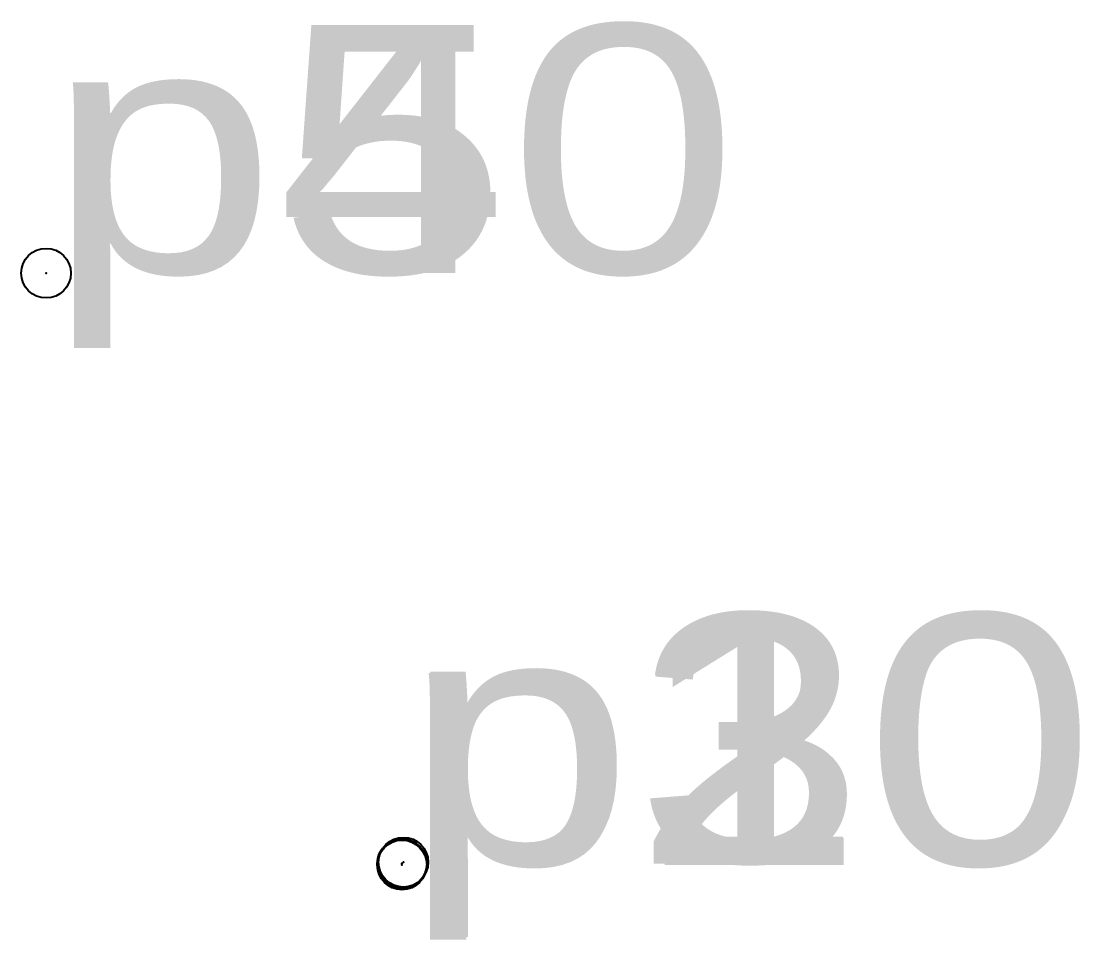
# Model space of a CAD drawing. Header units: metres. Extents: x 534963 to 552104, y 1835463 to 1852902.
# Drawn here: x 551969.89 to 551977.56, y 1839005.67 to 1839012.33 of the extents above; entities that cross this region are included whole.
import ezdxf

# ---------------------------------------------------------------- set-up
doc = ezdxf.new("R2010")
doc.units = ezdxf.units.M
doc.header["$LTSCALE"] = 0.72
doc.header["$PDMODE"] = 32
doc.header["$PDSIZE"] = 0.36
doc.layers.add('12', color=7, linetype='Continuous')
doc.layers.add('7', color=7, linetype='Continuous')

msp = doc.modelspace()

# ---------------------------------------------------------------- linework, layer by layer
at = {"layer": '7'}
for p in [(551970.07, 1839010.5), (551972.66, 1839006.23), (551972.65, 1839006.22), (551972.65, 1839006.21)]:
    msp.add_point(p, dxfattribs=at)

# ---------------------------------------------------------------- texts
at = {"layer": '12', "width": 1.25}
for s, p in [('p40', (551970.07, 1839010.5)), ('p50', (551970.07, 1839010.5)), ('p20', (551972.65, 1839006.22)), ('p10', (551972.65, 1839006.21)), ('p30', (551972.66, 1839006.23))]:
    msp.add_text(s, height=1.8, dxfattribs=at).set_placement(p)

doc.saveas('drawing.dxf')
